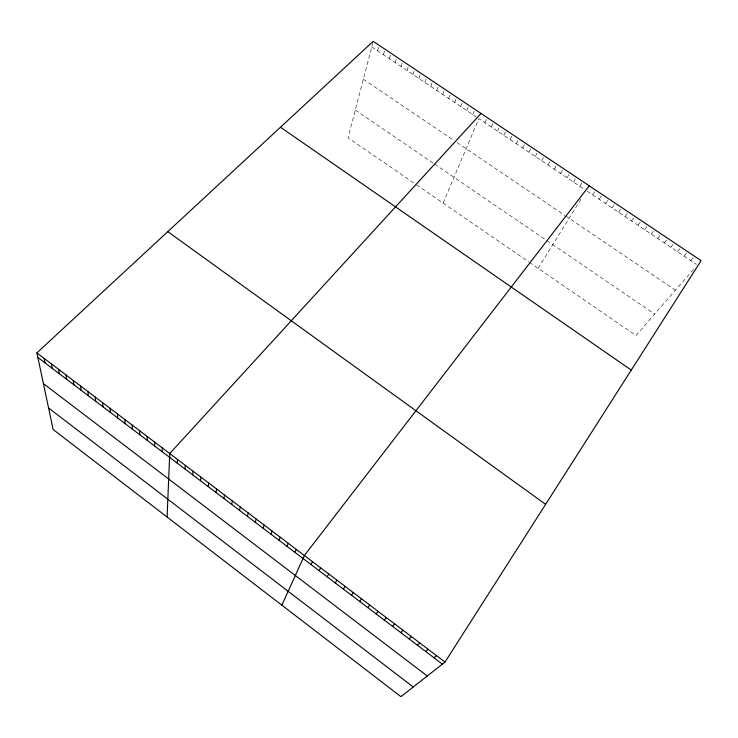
<?xml version="1.0" encoding="UTF-8"?>
<svg xmlns="http://www.w3.org/2000/svg" width="738" height="738" viewBox="0 0 738 738"><rect width="100%" height="100%" fill="white"/><g stroke="black" fill="none" stroke-linecap="round" stroke-linejoin="round"><path stroke-width="0.55" stroke-dasharray="3.69 2.77" d="M372.911 42.444L348.059 137.822L414.655 183.55M377.607 50.83L379.092 45.276M383.474 54.76L385.005 49.225M389.35 58.699L390.919 53.191M395.236 62.638L396.85 57.149M401.14 66.595L402.791 61.125M407.053 70.553L408.741 65.11M412.976 74.52L414.71 69.095M418.907 78.496L420.678 73.09M424.848 82.472L426.665 77.093M430.808 86.466L432.662 81.106M436.767 90.46L438.667 85.119M442.745 94.464L444.682 89.15M448.732 98.477L450.715 93.182M454.728 102.49L456.757 97.222M460.743 106.521L462.809 101.263M466.767 110.552L468.87 105.322M472.8 114.593L474.949 109.39M443.114 203.088L478.842 118.643L584.441 189.38M485.06 122.812L487.301 117.646M491.296 126.982L493.574 121.844M497.541 131.17L499.866 126.05M503.805 135.358L506.176 130.266M510.069 139.565L512.486 134.491M516.351 143.772L518.814 138.726M522.652 147.987L525.152 142.969M528.962 152.213L531.508 147.213M535.281 156.447L537.873 151.474M541.609 160.69L544.247 155.736M547.947 164.934L550.64 160.008M554.303 169.196L557.033 164.288M560.677 173.458L563.454 168.578M567.052 177.738L569.874 172.876M573.444 182.018L576.313 177.185M579.856 186.308L582.771 181.502M538.131 268.337L581.23 198.753M592.706 194.915L595.714 190.155M599.145 199.232L602.199 194.5M605.603 203.559L608.702 198.845M612.07 207.885L615.215 203.208M618.545 212.23L621.747 207.572M625.04 216.575L628.287 211.944M631.553 220.939L634.846 216.326M638.066 225.302L641.405 220.727M644.597 229.675L647.992 225.127M651.147 234.066L654.578 229.536M657.706 238.457L661.183 233.955M664.274 242.857L667.807 238.374M670.86 247.267L674.44 242.811M677.456 251.686L681.082 247.258M684.061 256.114L687.742 251.713M690.685 260.551L694.412 256.178M693.443 269.453L635.981 335.522L529.635 262.497M371.749 46.909L476.25 116.908M587.19 191.225L696.368 264.361M363.327 79.234L453.713 140.321M457.016 142.554L564.718 215.339M565.603 215.939L675.427 290.163M355.292 110.063L433.658 163.467M434.581 164.094L545.216 239.499M546.904 240.643L654.643 314.065M416.426 184.768L528.694 261.852"/><path stroke-width="1.11" d="M154.666 446.02L154.694 442.136M162.12 451.665L162.212 447.828M167.092 517.043L169.749 453.538L481.028 113.458M177.277 463.16L177.507 459.414M184.989 469.008L185.284 465.309M192.729 474.866L193.088 471.213M200.478 480.742L200.902 477.135M208.245 486.637L208.743 483.076M216.04 492.541L216.603 489.036M223.845 498.464L224.481 494.995M231.677 504.395L232.378 500.982M239.527 510.355L240.302 506.978M247.396 516.314L248.245 512.993M255.283 522.292L256.197 519.026M263.189 528.288L264.176 525.069M271.123 534.303L272.174 531.129M279.065 540.327L280.2 537.199M287.036 546.369L288.235 543.297M295.025 552.43L296.298 549.404M281.851 605.188L304.379 555.52L589.238 185.828M311.058 564.588L312.488 561.664M319.111 570.686L320.606 567.817M327.183 576.802L328.751 573.98M335.273 582.937L336.915 580.169M343.382 589.09L345.107 586.369M445.014 662.051L701.1 260.643L373.197 41.337L36.9 352.902L53.145 429.516L400.955 696.663L445.014 662.051L36.9 352.902M351.519 595.252L353.308 592.586M359.674 601.433L361.537 598.822M367.847 607.632L369.793 605.068M376.039 613.841L378.059 611.332M384.258 620.077L386.352 617.614M392.496 626.322L394.673 623.914M400.752 632.577L403.003 630.224M409.027 638.859L411.361 636.562M417.33 645.15L419.747 642.909M425.651 651.46L428.141 649.274M433.999 657.789L436.564 655.648M280.486 127.231L631.276 370.098M167.803 231.631L545.622 504.349M37.869 357.469L442.366 664.126M43.413 383.603L427.256 675.999M48.579 407.985L413.252 687.004M44.132 358.382L45.036 362.902M51.374 363.871L52.223 368.354M58.643 369.378L59.427 373.815M65.922 374.895L66.651 379.286M73.228 380.421L73.892 384.775M80.543 385.965L81.143 390.282M87.877 391.518L88.422 395.789M95.23 397.09L95.709 401.324M102.6 402.671L103.016 406.859M109.99 408.271L110.34 412.413M117.397 413.88L117.683 417.985M124.823 419.507L125.045 423.566M132.259 425.143L132.425 429.156M139.722 430.798L139.823 434.765M147.203 436.462L147.24 440.383"/></g></svg>
